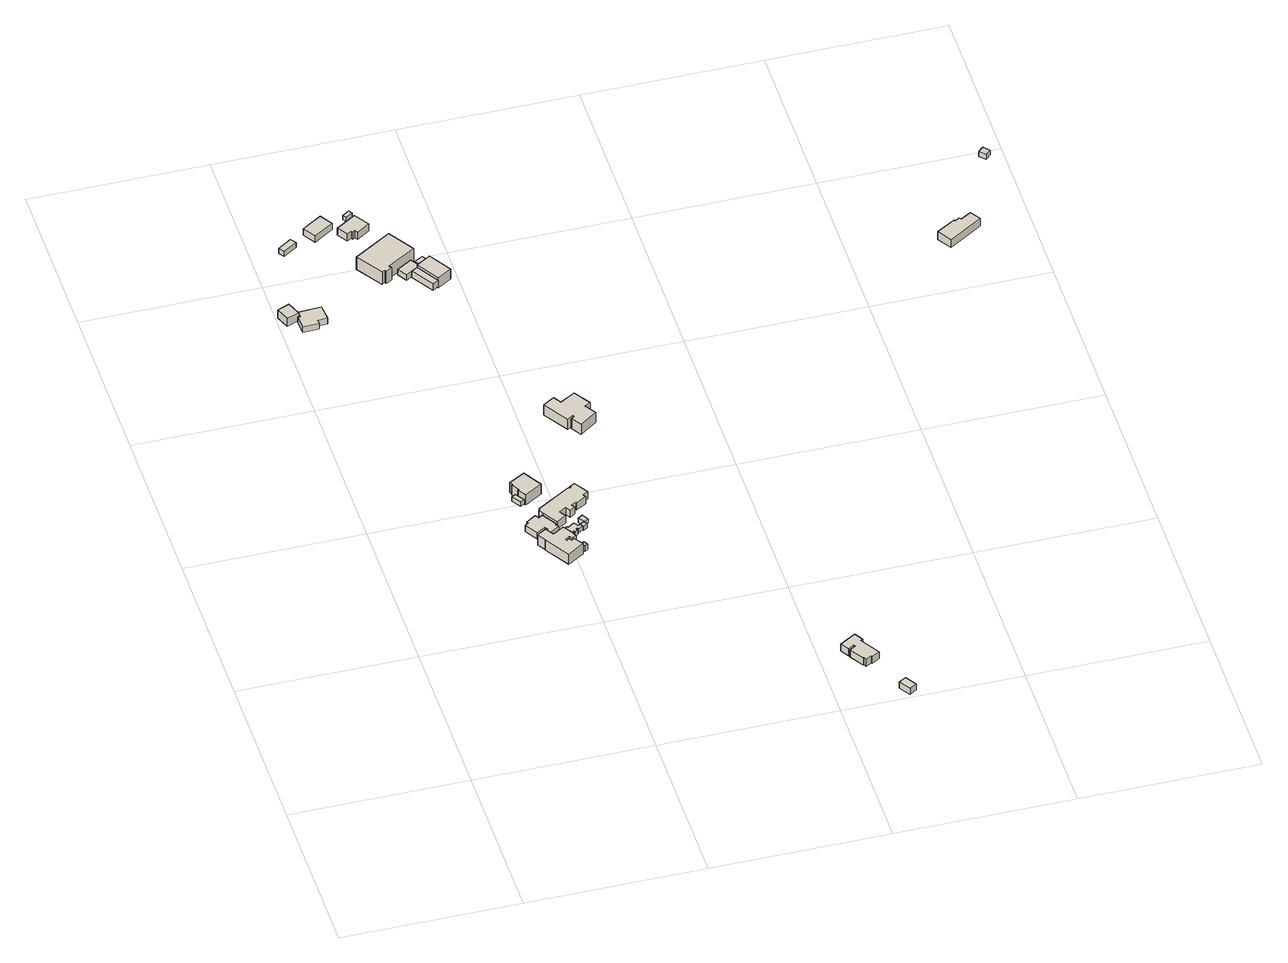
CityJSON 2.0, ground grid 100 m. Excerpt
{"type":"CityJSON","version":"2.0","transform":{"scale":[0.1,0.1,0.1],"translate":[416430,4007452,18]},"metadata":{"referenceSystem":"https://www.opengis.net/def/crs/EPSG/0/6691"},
"CityObjects":{
"building1":{"type":"Building","attributes":{"class":"3001","measuredHeight":6.2,"BuildingRiverFloodingRiskAttribute.description":"3","BuildingRiverFloodingRiskAttribute.rank":"2","BuildingRiverFloodingRiskAttribute.depth":1.05,"BuildingRiverFloodingRiskAttribute.adminType":"2","BuildingRiverFloodingRiskAttribute.scale":"2","BuildingRiverFloodingRiskAttribute.duration":6.63,"BuildingIDAttribute.prefecture":"08","BuildingIDAttribute.city":"08220"},"geometry":[{"type":"Solid","lod":"1","boundaries":[[[[0,1,2,3]],[[2,4,5,3]],[[1,6,4,2]],[[0,7,6,1]],[[3,5,7,0]],[[4,6,7,5]]]]}]},
"building2":{"type":"Building","attributes":{"class":"3001","measuredHeight":5.4,"BuildingRiverFloodingRiskAttribute.description":"3","BuildingRiverFloodingRiskAttribute.rank":"2","BuildingRiverFloodingRiskAttribute.depth":0.996,"BuildingRiverFloodingRiskAttribute.adminType":"2","BuildingRiverFloodingRiskAttribute.scale":"2","BuildingRiverFloodingRiskAttribute.duration":6.63,"BuildingIDAttribute.prefecture":"08","BuildingIDAttribute.city":"08220"},"geometry":[{"type":"Solid","lod":"1","boundaries":[[[[8,9,10,11,12,13,14,15]],[[14,16,17,15]],[[13,18,16,14]],[[12,19,18,13]],[[11,20,19,12]],[[10,21,20,11]],[[9,22,21,10]],[[8,23,22,9]],[[15,17,23,8]],[[16,18,19,20,21,22,23,17]]]]}]},
"building3":{"type":"Building","attributes":{"class":"3001","measuredHeight":4.6,"BuildingRiverFloodingRiskAttribute.description":"3","BuildingRiverFloodingRiskAttribute.rank":"2","BuildingRiverFloodingRiskAttribute.depth":1.12,"BuildingRiverFloodingRiskAttribute.adminType":"2","BuildingRiverFloodingRiskAttribute.scale":"2","BuildingRiverFloodingRiskAttribute.duration":6.15,"BuildingIDAttribute.prefecture":"08","BuildingIDAttribute.city":"08220"},"geometry":[{"type":"Solid","lod":"1","boundaries":[[[[24,25,26,27,28,29,30,31,32,33,34,35,36,37]],[[36,38,39,37]],[[35,40,38,36]],[[34,41,40,35]],[[33,42,41,34]],[[32,43,42,33]],[[31,44,43,32]],[[30,45,44,31]],[[29,46,45,30]],[[28,47,46,29]],[[27,48,47,28]],[[26,49,48,27]],[[25,50,49,26]],[[24,51,50,25]],[[37,39,51,24]],[[38,40,41,42,43,44,45,46,47,48,49,50,51,39]]]]}]},
"building4":{"type":"Building","attributes":{"class":"3001","measuredHeight":7.6,"BuildingRiverFloodingRiskAttribute.description":"3","BuildingRiverFloodingRiskAttribute.rank":"2","BuildingRiverFloodingRiskAttribute.depth":1.61,"BuildingRiverFloodingRiskAttribute.adminType":"2","BuildingRiverFloodingRiskAttribute.scale":"2","BuildingRiverFloodingRiskAttribute.duration":16.88,"BuildingIDAttribute.prefecture":"08","BuildingIDAttribute.city":"08220"},"geometry":[{"type":"Solid","lod":"1","boundaries":[[[[52,53,54,55,56,57,58,59,60,61,62,63,64,65,66,67,68,69]],[[68,70,71,69]],[[67,72,70,68]],[[66,73,72,67]],[[65,74,73,66]],[[64,75,74,65]],[[63,76,75,64]],[[62,77,76,63]],[[61,78,77,62]],[[60,79,78,61]],[[59,80,79,60]],[[58,81,80,59]],[[57,82,81,58]],[[56,83,82,57]],[[55,84,83,56]],[[54,85,84,55]],[[53,86,85,54]],[[52,87,86,53]],[[69,71,87,52]],[[70,72,73,74,75,76,77,78,79,80,81,82,83,84,85,86,87,71]]]]}]},
"building5":{"type":"Building","attributes":{"class":"3001","BuildingRiverFloodingRiskAttribute.description":"3","BuildingRiverFloodingRiskAttribute.rank":"2","BuildingRiverFloodingRiskAttribute.depth":1.04,"BuildingRiverFloodingRiskAttribute.adminType":"2","BuildingRiverFloodingRiskAttribute.scale":"2","BuildingRiverFloodingRiskAttribute.duration":14.37,"BuildingIDAttribute.prefecture":"08","BuildingIDAttribute.city":"08220"},"geometry":[{"type":"Solid","lod":"1","boundaries":[[[[88,89,90,91]],[[90,92,93,91]],[[89,94,92,90]],[[88,95,94,89]],[[91,93,95,88]],[[92,94,95,93]]]]}]},
"building6":{"type":"Building","attributes":{"class":"3001","measuredHeight":4.4,"BuildingRiverFloodingRiskAttribute.description":"3","BuildingRiverFloodingRiskAttribute.rank":"1","BuildingRiverFloodingRiskAttribute.depth":0.34,"BuildingRiverFloodingRiskAttribute.adminType":"2","BuildingRiverFloodingRiskAttribute.scale":"2","BuildingIDAttribute.prefecture":"08","BuildingIDAttribute.city":"08220"},"geometry":[{"type":"Solid","lod":"1","boundaries":[[[[96,97,98,99]],[[98,100,101,99]],[[97,102,100,98]],[[96,103,102,97]],[[99,101,103,96]],[[100,102,103,101]]]]}]},
"building7":{"type":"Building","attributes":{"class":"3001","measuredHeight":8.1,"BuildingRiverFloodingRiskAttribute.description":"3","BuildingRiverFloodingRiskAttribute.rank":"2","BuildingRiverFloodingRiskAttribute.depth":1,"BuildingRiverFloodingRiskAttribute.adminType":"2","BuildingRiverFloodingRiskAttribute.scale":"2","BuildingRiverFloodingRiskAttribute.duration":6.78,"BuildingIDAttribute.prefecture":"08","BuildingIDAttribute.city":"08220"},"geometry":[{"type":"Solid","lod":"1","boundaries":[[[[104,105,106,107,108,109,110,111]],[[110,112,113,111]],[[109,114,112,110]],[[108,115,114,109]],[[107,116,115,108]],[[106,117,116,107]],[[105,118,117,106]],[[104,119,118,105]],[[111,113,119,104]],[[112,114,115,116,117,118,119,113]]]]}]},
"building8":{"type":"Building","attributes":{"class":"3003","measuredHeight":4,"BuildingRiverFloodingRiskAttribute.description":"3","BuildingRiverFloodingRiskAttribute.rank":"2","BuildingRiverFloodingRiskAttribute.depth":1.74,"BuildingRiverFloodingRiskAttribute.adminType":"2","BuildingRiverFloodingRiskAttribute.scale":"2","BuildingRiverFloodingRiskAttribute.duration":16.88,"BuildingIDAttribute.prefecture":"08","BuildingIDAttribute.city":"08220"},"geometry":[{"type":"Solid","lod":"1","boundaries":[[[[120,121,122,123]],[[122,124,125,123]],[[121,126,124,122]],[[120,127,126,121]],[[123,125,127,120]],[[124,126,127,125]]]]}]},
"building9":{"type":"Building","attributes":{"class":"3001","BuildingRiverFloodingRiskAttribute.description":"3","BuildingRiverFloodingRiskAttribute.rank":"2","BuildingRiverFloodingRiskAttribute.depth":0.921,"BuildingRiverFloodingRiskAttribute.adminType":"2","BuildingRiverFloodingRiskAttribute.scale":"2","BuildingRiverFloodingRiskAttribute.duration":6.15,"BuildingIDAttribute.prefecture":"08","BuildingIDAttribute.city":"08220"},"geometry":[{"type":"Solid","lod":"1","boundaries":[[[[128,129,130,131,132,133,134,135,136,137,138,139,140,141]],[[140,142,143,141]],[[139,144,142,140]],[[138,145,144,139]],[[137,146,145,138]],[[136,147,146,137]],[[135,148,147,136]],[[134,149,148,135]],[[133,150,149,134]],[[132,151,150,133]],[[131,152,151,132]],[[130,153,152,131]],[[129,154,153,130]],[[128,155,154,129]],[[141,143,155,128]],[[142,144,145,146,147,148,149,150,151,152,153,154,155,143]]]]}]},
"building10":{"type":"Building","attributes":{"class":"3001","measuredHeight":7.9,"BuildingRiverFloodingRiskAttribute.description":"3","BuildingRiverFloodingRiskAttribute.rank":"2","BuildingRiverFloodingRiskAttribute.depth":0.947,"BuildingRiverFloodingRiskAttribute.adminType":"2","BuildingRiverFloodingRiskAttribute.scale":"2","BuildingRiverFloodingRiskAttribute.duration":6.78,"BuildingIDAttribute.prefecture":"08","BuildingIDAttribute.city":"08220"},"geometry":[{"type":"Solid","lod":"1","boundaries":[[[[156,157,158,159,160,161,162,163,164,165,166,167,168,169,170,171,172,173,174,175,176]],[[175,177,178,176]],[[174,179,177,175]],[[173,180,179,174]],[[172,181,180,173]],[[171,182,181,172]],[[170,183,182,171]],[[169,184,183,170]],[[168,185,184,169]],[[167,186,185,168]],[[166,187,186,167]],[[165,188,187,166]],[[164,189,188,165]],[[163,190,189,164]],[[162,191,190,163]],[[161,192,191,162]],[[160,193,192,161]],[[159,194,193,160]],[[158,195,194,159]],[[157,196,195,158]],[[156,197,196,157]],[[176,178,197,156]],[[177,179,180,181,182,183,184,185,186,187,188,189,190,191,192,193,194,195,196,197,178]]]]}]},
"building11":{"type":"Building","attributes":{"class":"3003","BuildingRiverFloodingRiskAttribute.description":"3","BuildingRiverFloodingRiskAttribute.rank":"2","BuildingRiverFloodingRiskAttribute.depth":0.829,"BuildingRiverFloodingRiskAttribute.adminType":"2","BuildingRiverFloodingRiskAttribute.scale":"2","BuildingRiverFloodingRiskAttribute.duration":6.15,"BuildingIDAttribute.prefecture":"08","BuildingIDAttribute.city":"08220"},"geometry":[{"type":"Solid","lod":"1","boundaries":[[[[198,199,200,201]],[[200,202,203,201]],[[199,204,202,200]],[[198,205,204,199]],[[201,203,205,198]],[[202,204,205,203]]]]}]},
"building12":{"type":"Building","attributes":{"class":"3001","measuredHeight":3.5,"BuildingRiverFloodingRiskAttribute.description":"3","BuildingRiverFloodingRiskAttribute.rank":"2","BuildingRiverFloodingRiskAttribute.depth":0.883,"BuildingRiverFloodingRiskAttribute.adminType":"2","BuildingRiverFloodingRiskAttribute.scale":"2","BuildingRiverFloodingRiskAttribute.duration":6.15,"BuildingIDAttribute.prefecture":"08","BuildingIDAttribute.city":"08220"},"geometry":[{"type":"Solid","lod":"1","boundaries":[[[[206,207,208,209,210]],[[209,211,212,210]],[[208,213,211,209]],[[207,214,213,208]],[[206,215,214,207]],[[210,212,215,206]],[[211,213,214,215,212]]]]}]},
"building13":{"type":"Building","attributes":{"class":"3001","measuredHeight":4.8,"BuildingRiverFloodingRiskAttribute.description":"3","BuildingRiverFloodingRiskAttribute.rank":"1","BuildingRiverFloodingRiskAttribute.depth":0.028,"BuildingRiverFloodingRiskAttribute.adminType":"2","BuildingRiverFloodingRiskAttribute.scale":"2","BuildingIDAttribute.prefecture":"08","BuildingIDAttribute.city":"08220"},"geometry":[{"type":"Solid","lod":"1","boundaries":[[[[216,217,218,219]],[[218,220,221,219]],[[217,222,220,218]],[[216,223,222,217]],[[219,221,223,216]],[[220,222,223,221]]]]}]},
"building14":{"type":"Building","attributes":{"class":"3001","measuredHeight":6,"BuildingRiverFloodingRiskAttribute.description":"3","BuildingRiverFloodingRiskAttribute.rank":"1","BuildingRiverFloodingRiskAttribute.depth":0.024,"BuildingRiverFloodingRiskAttribute.adminType":"2","BuildingRiverFloodingRiskAttribute.scale":"2","BuildingIDAttribute.prefecture":"08","BuildingIDAttribute.city":"08220"},"geometry":[{"type":"Solid","lod":"1","boundaries":[[[[224,225,226,227,228,229,230,231]],[[230,232,233,231]],[[229,234,232,230]],[[228,235,234,229]],[[227,236,235,228]],[[226,237,236,227]],[[225,238,237,226]],[[224,239,238,225]],[[231,233,239,224]],[[232,234,235,236,237,238,239,233]]]]}]},
"building15":{"type":"Building","attributes":{"class":"3001","measuredHeight":9.3,"BuildingRiverFloodingRiskAttribute.description":"3","BuildingRiverFloodingRiskAttribute.rank":"1","BuildingRiverFloodingRiskAttribute.depth":0.428,"BuildingRiverFloodingRiskAttribute.adminType":"2","BuildingRiverFloodingRiskAttribute.scale":"2","BuildingIDAttribute.prefecture":"08","BuildingIDAttribute.city":"08220"},"geometry":[{"type":"Solid","lod":"1","boundaries":[[[[240,241,242,243,244,245,246,247]],[[246,248,249,247]],[[245,250,248,246]],[[244,251,250,245]],[[243,252,251,244]],[[242,253,252,243]],[[241,254,253,242]],[[240,255,254,241]],[[247,249,255,240]],[[248,250,251,252,253,254,255,249]]]]}]},
"building16":{"type":"Building","attributes":{"class":"3001","BuildingRiverFloodingRiskAttribute.description":"3","BuildingRiverFloodingRiskAttribute.rank":"2","BuildingRiverFloodingRiskAttribute.depth":0.51,"BuildingRiverFloodingRiskAttribute.adminType":"2","BuildingRiverFloodingRiskAttribute.scale":"2","BuildingIDAttribute.prefecture":"08","BuildingIDAttribute.city":"08220"},"geometry":[{"type":"Solid","lod":"1","boundaries":[[[[256,257,258,259]],[[258,260,261,259]],[[257,262,260,258]],[[256,263,262,257]],[[259,261,263,256]],[[260,262,263,261]]]]}]},
"building17":{"type":"Building","attributes":{"class":"3003","measuredHeight":4.3,"BuildingRiverFloodingRiskAttribute.description":"3","BuildingRiverFloodingRiskAttribute.rank":"1","BuildingRiverFloodingRiskAttribute.depth":0.32,"BuildingRiverFloodingRiskAttribute.adminType":"2","BuildingRiverFloodingRiskAttribute.scale":"2","BuildingIDAttribute.prefecture":"08","BuildingIDAttribute.city":"08220"},"geometry":[{"type":"Solid","lod":"1","boundaries":[[[[264,265,266,267]],[[266,268,269,267]],[[265,270,268,266]],[[264,271,270,265]],[[267,269,271,264]],[[268,270,271,269]]]]}]},
"building18":{"type":"Building","attributes":{"class":"3003","measuredHeight":5.3,"BuildingRiverFloodingRiskAttribute.description":"3","BuildingRiverFloodingRiskAttribute.rank":"1","BuildingRiverFloodingRiskAttribute.depth":0.305,"BuildingRiverFloodingRiskAttribute.adminType":"2","BuildingRiverFloodingRiskAttribute.scale":"2","BuildingIDAttribute.prefecture":"08","BuildingIDAttribute.city":"08220"},"geometry":[{"type":"Solid","lod":"1","boundaries":[[[[272,273,274,275]],[[274,276,277,275]],[[273,278,276,274]],[[272,279,278,273]],[[275,277,279,272]],[[276,278,279,277]]]]}]},
"building19":{"type":"Building","attributes":{"class":"3003","measuredHeight":6.6,"BuildingRiverFloodingRiskAttribute.description":"3","BuildingRiverFloodingRiskAttribute.rank":"1","BuildingRiverFloodingRiskAttribute.depth":0.397,"BuildingRiverFloodingRiskAttribute.adminType":"2","BuildingRiverFloodingRiskAttribute.scale":"2","BuildingIDAttribute.prefecture":"08","BuildingIDAttribute.city":"08220"},"geometry":[{"type":"Solid","lod":"1","boundaries":[[[[280,281,282,283]],[[282,284,285,283]],[[281,286,284,282]],[[280,287,286,281]],[[283,285,287,280]],[[284,286,287,285]]]]}]},
"building20":{"type":"Building","attributes":{"class":"3001","measuredHeight":9.5,"BuildingRiverFloodingRiskAttribute.description":"3","BuildingRiverFloodingRiskAttribute.rank":"2","BuildingRiverFloodingRiskAttribute.depth":0.651,"BuildingRiverFloodingRiskAttribute.adminType":"2","BuildingRiverFloodingRiskAttribute.scale":"2","BuildingRiverFloodingRiskAttribute.duration":4.92,"BuildingIDAttribute.prefecture":"08","BuildingIDAttribute.city":"08220"},"geometry":[{"type":"Solid","lod":"1","boundaries":[[[[288,289,290,291,292,293,294,295,296,297,298,299]],[[298,300,301,299]],[[297,302,300,298]],[[296,303,302,297]],[[295,304,303,296]],[[294,305,304,295]],[[293,306,305,294]],[[292,307,306,293]],[[291,308,307,292]],[[290,309,308,291]],[[289,310,309,290]],[[288,311,310,289]],[[299,301,311,288]],[[300,302,303,304,305,306,307,308,309,310,311,301]]]]}]},
"building21":{"type":"Building","attributes":{"class":"3001","measuredHeight":7.4,"BuildingRiverFloodingRiskAttribute.description":"3","BuildingRiverFloodingRiskAttribute.rank":"1","BuildingRiverFloodingRiskAttribute.depth":0.344,"BuildingRiverFloodingRiskAttribute.adminType":"2","BuildingRiverFloodingRiskAttribute.scale":"2","BuildingIDAttribute.prefecture":"08","BuildingIDAttribute.city":"08220"},"geometry":[{"type":"Solid","lod":"1","boundaries":[[[[312,313,314,315,316,317]],[[316,318,319,317]],[[315,320,318,316]],[[314,321,320,315]],[[313,322,321,314]],[[312,323,322,313]],[[317,319,323,312]],[[318,320,321,322,323,319]]]]}]},
"building22":{"type":"Building","attributes":{"class":"3001","measuredHeight":5.7,"BuildingRiverFloodingRiskAttribute.description":"3","BuildingRiverFloodingRiskAttribute.rank":"2","BuildingRiverFloodingRiskAttribute.depth":1.61,"BuildingRiverFloodingRiskAttribute.adminType":"2","BuildingRiverFloodingRiskAttribute.scale":"2","BuildingRiverFloodingRiskAttribute.duration":13.42,"BuildingIDAttribute.prefecture":"08","BuildingIDAttribute.city":"08220"},"geometry":[{"type":"Solid","lod":"1","boundaries":[[[[324,325,326,327,328,329,330,331,332,333,334,335,336,337]],[[336,338,339,337]],[[335,340,338,336]],[[334,341,340,335]],[[333,342,341,334]],[[332,343,342,333]],[[331,344,343,332]],[[330,345,344,331]],[[329,346,345,330]],[[328,347,346,329]],[[327,348,347,328]],[[326,349,348,327]],[[325,350,349,326]],[[324,351,350,325]],[[337,339,351,324]],[[338,340,341,342,343,344,345,346,347,348,349,350,351,339]]]]}]},
"building23":{"type":"Building","attributes":{"class":"3001","measuredHeight":4.6,"BuildingRiverFloodingRiskAttribute.description":"3","BuildingRiverFloodingRiskAttribute.rank":"2","BuildingRiverFloodingRiskAttribute.depth":1.79,"BuildingRiverFloodingRiskAttribute.adminType":"2","BuildingRiverFloodingRiskAttribute.scale":"2","BuildingRiverFloodingRiskAttribute.duration":12.47,"BuildingIDAttribute.prefecture":"08","BuildingIDAttribute.city":"08220"},"geometry":[{"type":"Solid","lod":"1","boundaries":[[[[352,353,354,355]],[[354,356,357,355]],[[353,358,356,354]],[[352,359,358,353]],[[355,357,359,352]],[[356,358,359,357]]]]}]},
"building24":{"type":"Building","attributes":{"class":"3001","measuredHeight":6.2,"BuildingIDAttribute.prefecture":"08","BuildingIDAttribute.city":"08220"},"geometry":[{"type":"Solid","lod":"1","boundaries":[[[[360,361,362,363,364,365,366,367]],[[366,368,369,367]],[[365,370,368,366]],[[364,371,370,365]],[[363,372,371,364]],[[362,373,372,363]],[[361,374,373,362]],[[360,375,374,361]],[[367,369,375,360]],[[368,370,371,372,373,374,375,369]]]]}]},
"building25":{"type":"Building","attributes":{"class":"3001","measuredHeight":3.4,"BuildingIDAttribute.prefecture":"08","BuildingIDAttribute.city":"08220"},"geometry":[{"type":"Solid","lod":"1","boundaries":[[[[376,377,378,379]],[[378,380,381,379]],[[377,382,380,378]],[[376,383,382,377]],[[379,381,383,376]],[[380,382,383,381]]]]}]}
},
"vertices":[
[35,3650,27],[4,3728,27],[73,3756,27],[104,3678,27],[73,3756,82],[104,3678,82],[4,3728,82],[35,3650,82],
[188,3610,27],[190,3587,27],[99,3581,27],[94,3664,27],[109,3664,27],[107,3700,27],[236,3708,27],[242,3613,27],[236,3708,66],[242,3613,66],[107,3700,66],[109,3664,66],[94,3664,66],[99,3581,66],[190,3587,66],[188,3610,66],
[902,1833,18],[955,1746,18],[950,1743,18],[961,1725,18],[902,1688,18],[887,1712,18],[900,1720,18],[889,1737,18],[839,1707,18],[794,1781,18],[816,1795,18],[809,1805,18],[867,1840,18],[880,1819,18],[867,1840,60],[880,1819,60],[809,1805,60],[816,1795,60],[794,1781,60],[839,1707,60],[889,1737,60],[900,1720,60],[887,1712,60],[902,1688,60],[961,1725,60],[950,1743,60],[955,1746,60],[902,1833,60],
[978,1699,5],[1018,1634,5],[1015,1632,5],[1024,1618,5],[998,1602,5],[988,1617,5],[965,1602,5],[969,1594,5],[983,1603,5],[993,1588,5],[1009,1598,5],[1043,1544,5],[948,1485,5],[860,1625,5],[863,1627,5],[832,1676,5],[884,1708,5],[914,1660,5],[884,1708,75],[914,1660,75],[832,1676,75],[863,1627,75],[860,1625,75],[948,1485,75],[1043,1544,75],[1009,1598,75],[993,1588,75],[983,1603,75],[969,1594,75],[965,1602,75],[988,1617,75],[998,1602,75],[1024,1618,75],[1015,1632,75],[1018,1634,75],[978,1699,75],
[823,1965,27],[789,2017,27],[812,2031,27],[846,1979,27],[812,2031,57],[846,1979,57],[789,2017,57],[823,1965,57],
[165,4169,38],[144,4201,38],[222,4252,38],[243,4220,38],[222,4252,73],[243,4220,73],[144,4201,73],[165,4169,73],
[854,1982,16],[826,2030,16],[831,2033,16],[806,2076,16],[812,2079,16],[801,2097,16],[891,2149,16],[954,2041,16],[891,2149,85],[954,2041,85],[801,2097,85],[812,2079,85],[806,2076,85],[831,2033,85],[826,2030,85],[854,1982,85],
[1055,1551,12],[1040,1574,12],[1057,1585,12],[1071,1561,12],[1057,1585,51],[1071,1561,51],[1040,1574,51],[1055,1551,51],
[1072,1716,27],[1083,1699,27],[1057,1682,27],[1051,1690,27],[1043,1684,27],[1050,1674,27],[1033,1663,27],[1027,1672,27],[1015,1664,27],[987,1706,27],[1003,1717,27],[1008,1709,27],[1045,1734,27],[1061,1708,27],[1045,1734,57],[1061,1708,57],[1008,1709,57],[1003,1717,57],[987,1706,57],[1015,1664,57],[1027,1672,57],[1033,1663,57],[1050,1674,57],[1043,1684,57],[1051,1690,57],[1057,1682,57],[1083,1699,57],[1072,1716,57],
[1145,1911,26],[1155,1894,26],[1096,1859,26],[1092,1865,26],[1067,1849,26],[1078,1831,26],[1048,1813,26],[1031,1841,26],[991,1817,26],[1014,1779,26],[957,1745,26],[904,1833,26],[889,1858,26],[898,1863,26],[895,1869,26],[1088,1988,26],[1092,1982,26],[1100,1986,26],[1096,1992,26],[1126,2010,26],[1175,1929,26],[1126,2010,76],[1175,1929,76],[1096,1992,76],[1100,1986,76],[1092,1982,76],[1088,1988,76],[895,1869,76],[898,1863,76],[889,1858,76],[904,1833,76],[957,1745,76],[1014,1779,76],[991,1817,76],[1031,1841,76],[1048,1813,76],[1078,1831,76],[1067,1849,76],[1092,1865,76],[1096,1859,76],[1155,1894,76],[1145,1911,76],
[1088,1693,28],[1075,1714,28],[1097,1728,28],[1110,1708,28],[1097,1728,58],[1110,1708,58],[1075,1714,58],[1088,1693,58],
[1125,1742,28],[1099,1726,28],[1077,1762,28],[1103,1778,28],[1111,1765,28],[1103,1778,59],[1111,1765,59],[1077,1762,59],[1099,1726,59],[1125,1742,59],
[349,4228,42],[304,4299,42],[416,4370,42],[461,4299,42],[416,4370,86],[461,4299,86],[304,4299,86],[349,4228,86],
[570,4192,38],[558,4211,38],[544,4202,38],[538,4210,38],[514,4195,38],[477,4254,38],[589,4326,38],[644,4241,38],[589,4326,87],[644,4241,87],[477,4254,87],[514,4195,87],[538,4210,87],[544,4202,87],[558,4211,87],[570,4192,87],
[646,3860,34],[655,3846,34],[621,3825,34],[614,3836,34],[597,3825,34],[501,3975,34],[712,4107,34],[806,3958,34],[712,4107,119],[806,3958,119],[501,3975,119],[597,3825,119],[614,3836,119],[621,3825,119],[655,3846,119],[646,3860,119],
[550,4345,36],[537,4365,36],[576,4391,36],[589,4371,36],[576,4391,66],[589,4371,66],[537,4365,66],[550,4345,66],
[730,3818,35],[696,3874,35],[781,3926,35],[815,3871,35],[781,3926,73],[815,3871,73],[696,3874,73],[730,3818,73],
[840,3705,36],[761,3833,36],[795,3853,36],[873,3726,36],[795,3853,81],[873,3726,81],[761,3833,81],[840,3705,81],
[827,3874,32],[799,3917,32],[848,3946,32],[874,3902,32],[848,3946,65],[874,3902,65],[799,3917,65],[827,3874,65],
[1339,2553,27],[1378,2489,27],[1278,2421,27],[1243,2480,27],[1260,2491,27],[1256,2499,27],[1223,2478,27],[1132,2621,27],[1197,2662,27],[1225,2618,27],[1310,2669,27],[1370,2572,27],[1310,2669,97],[1370,2572,97],[1225,2618,97],[1197,2662,97],[1132,2621,97],[1223,2478,97],[1256,2499,97],[1260,2491,97],[1243,2480,97],[1278,2421,97],[1378,2489,97],[1339,2553,97],
[873,3726,26],[795,3853,26],[827,3874,26],[874,3902,26],[876,3904,26],[954,3776,26],[876,3904,97],[954,3776,97],[874,3902,97],[827,3874,97],[795,3853,97],[873,3726,97],
[2232,435,17],[2300,322,17],[2255,295,17],[2251,301,17],[2219,282,17],[2209,300,17],[2205,298,17],[2157,378,17],[2192,400,17],[2187,408,17],[2153,387,17],[2124,435,17],[2214,490,17],[2243,442,17],[2214,490,65],[2243,442,65],[2124,435,65],[2153,387,65],[2187,408,65],[2192,400,65],[2157,378,65],[2205,298,65],[2209,300,65],[2219,282,65],[2251,301,65],[2255,295,65],[2300,322,65],[2232,435,65],
[2378,8,17],[2337,73,17],[2379,99,17],[2419,34,17],[2379,99,59],[2419,34,59],[2337,73,59],[2378,8,59],
[3529,3290,38],[3477,3372,38],[3585,3437,38],[3590,3431,38],[3615,3446,38],[3623,3434,38],[3682,3470,38],[3720,3412,38],[3682,3470,92],[3720,3412,92],[3623,3434,92],[3615,3446,92],[3590,3431,92],[3585,3437,92],[3477,3372,92],[3529,3290,92],
[3884,3883,59],[3854,3917,59],[3884,3944,59],[3914,3910,59],[3884,3944,92],[3914,3910,92],[3854,3917,92],[3884,3883,92]
]}
